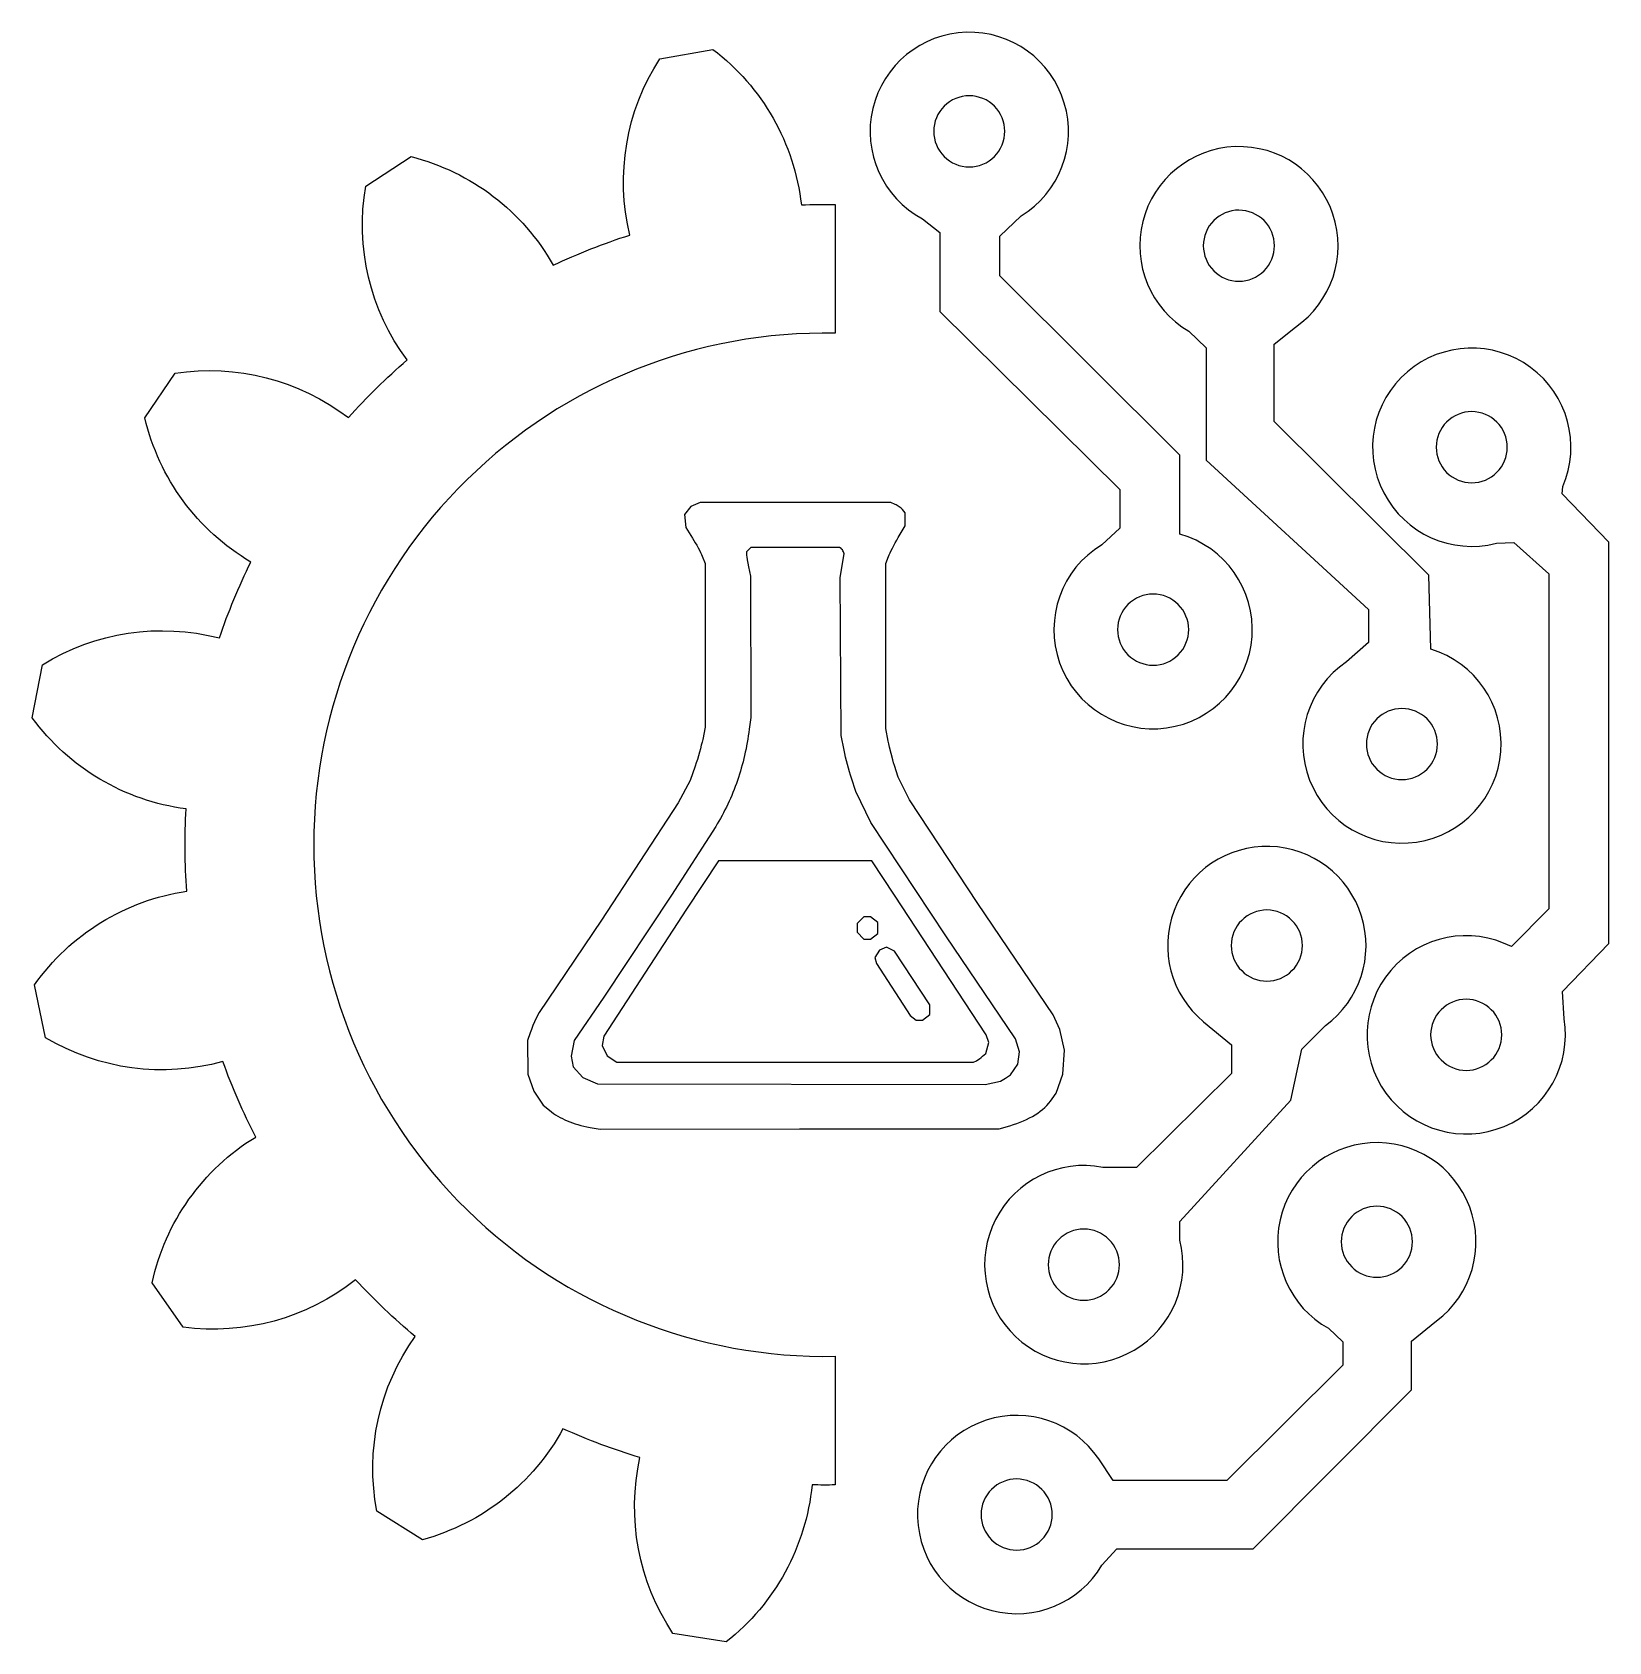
# Model space of a CAD drawing. Header units: millimetres. Extents: x 3.1 to 32.7, y 2.9 to 33.2.
import ezdxf

# ---------------------------------------------------------------- set-up
doc = ezdxf.new("R2010")
doc.units = ezdxf.units.MM
doc.layers.add('LAYER_1', color=18, linetype='Continuous')

msp = doc.modelspace()

# ---------------------------------------------------------------- linework, layer by layer
at = {"color": 7}
for points in [[(21.704, 29.753, 0.768146), (20.675, 33.205, 0.768146), (19.847, 29.699), (20.174, 29.439), (20.174, 27.955), (23.56, 24.608), (23.56, 23.881), (23.218, 23.568, 0.813794), (24.436, 20.127, 0.813794), (24.688, 23.768), (24.688, 25.253), (21.302, 28.627), (21.302, 29.371)], [(18.207, 27.547, 0.419741), (8.407, 17.93, 0.419741), (18.207, 8.313), (18.207, 5.894, -0.009019), (17.773, 5.895, -0.204688), (16.16, 2.945), (15.158, 3.104, -0.204688), (14.539, 6.409, -0.032146), (13.091, 6.951, -0.204688), (10.453, 4.865), (9.593, 5.403, -0.204688), (10.314, 8.687, -0.032146), (9.193, 9.752, -0.204688), (5.951, 8.862), (5.369, 9.694, -0.204688), (7.316, 12.435, -0.032146), (6.7, 13.853, -0.204688), (3.368, 14.301), (3.157, 15.294, -0.204688), (6.02, 17.057, -0.032146), (6.007, 18.603, -0.204688), (3.115, 20.317), (3.309, 21.313, -0.204688), (6.633, 21.817, -0.032146), (7.226, 23.245, -0.204688), (5.233, 25.954), (5.801, 26.795, -0.204688), (9.058, 25.959, -0.032146), (10.161, 27.043, -0.204688), (9.385, 30.314), (10.237, 30.867, -0.204688), (12.908, 28.825, -0.032146), (14.347, 29.391, -0.204688), (14.911, 32.706), (15.911, 32.882, -0.204688), (17.572, 29.959, -0.013189), (18.207, 29.966)], [(20.729, 32.01, 0.414214), (20.061, 31.342, 0.414214), (20.729, 30.673, 0.414214), (21.397, 31.342, 0.414214)], [(26.859, 27.66, 0.749713), (25.726, 31.054, 0.749713), (24.854, 27.584), (25.183, 27.273), (25.183, 25.159), (28.235, 22.352), (28.235, 21.734), (27.817, 21.367, 0.798737), (29.137, 17.98, 0.798737), (29.406, 21.606), (29.364, 22.996), (26.462, 25.885), (26.462, 27.343)], [(25.797, 29.86, 0.414214), (25.128, 29.192, 0.414214), (25.797, 28.523, 0.414214), (26.465, 29.192, 0.414214)], [(31.885, 24.665, 0.794312), (28.963, 26.821, 0.794312), (30.636, 23.598), (30.964, 23.615), (31.621, 23.02), (31.621, 16.723), (30.919, 16.015, 0.789516), (28.561, 13.26, 0.789516), (31.909, 14.654), (31.882, 15.169), (32.749, 16.075), (32.749, 23.617), (31.875, 24.529)], [(30.174, 26.072, 0.414214), (29.505, 25.404, 0.414214), (30.174, 24.735, 0.414214), (30.842, 25.404, 0.414214)], [(24.184, 22.642, 0.414214), (23.516, 21.974, 0.414214), (24.184, 21.305, 0.414214), (24.853, 21.974, 0.414214)], [(28.861, 20.491, 0.414214), (28.192, 19.823, 0.414214), (28.861, 19.155, 0.414214), (29.529, 19.823, 0.414214)], [(24.688, 10.846), (26.77, 13.127), (26.981, 14.088), (27.426, 14.533, 0.713318), (26.376, 17.898, 0.713318), (25.132, 14.6), (25.656, 14.166), (25.656, 13.628), (23.871, 11.865), (23.238, 11.865, 0.751116), (21.602, 8.68, 0.751116), (24.688, 10.495)], [(26.322, 16.703, 0.414214), (25.653, 16.035, 0.414214), (26.322, 15.367, 0.414214), (26.99, 16.035, 0.414214)], [(30.069, 15.024, 0.414214), (29.401, 14.356, 0.414214), (30.069, 13.688, 0.414214), (30.737, 14.356, 0.414214)], [(23.163, 6.382, 0.750789), (19.756, 5.283, 0.750789), (23.222, 4.385), (23.502, 4.691), (26.065, 4.691), (29.041, 7.679), (29.041, 8.594), (29.512, 8.977, 0.745784), (28.264, 12.325, 0.745784), (27.478, 8.839), (27.751, 8.582), (27.751, 8.148), (25.567, 5.98), (23.435, 5.98)], [(28.39, 11.134, 0.414214), (27.721, 10.465, 0.414214), (28.39, 9.797, 0.414214), (29.058, 10.465, 0.414214)], [(22.882, 10.704, 0.414214), (22.213, 10.035, 0.414214), (22.882, 9.367, 0.414214), (23.55, 10.035, 0.414214)], [(21.62, 6.006, 0.414214), (20.951, 5.338, 0.414214), (21.62, 4.669, 0.414214), (22.288, 5.338, 0.414214)]]:
    msp.add_lwpolyline(points, format="xyb", close=True, dxfattribs=at)
at = {"layer": 'LAYER_1', "color": 7}
for points in [[(17.54, 12.586), (21.289, 12.59), (21.49, 12.648), (21.558, 12.668), (21.623, 12.69), (21.686, 12.713), (21.747, 12.738), (21.805, 12.765), (21.861, 12.793), (21.915, 12.822), (21.966, 12.853), (22.015, 12.886), (22.061, 12.92), (22.105, 12.955), (22.147, 12.992), (22.185, 13.03), (22.222, 13.069), (22.255, 13.11), (22.286, 13.152), (22.36, 13.259), (22.49, 13.616), (22.519, 14.068), (22.432, 14.458), (22.303, 14.735), (20.891, 16.825), (19.606, 18.772), (19.389, 19.202), (19.321, 19.421), (19.306, 19.47), (19.29, 19.525), (19.258, 19.645), (19.229, 19.767), (19.216, 19.825), (19.205, 19.877), (19.158, 20.113), (19.158, 23.217), (19.209, 23.349), (19.221, 23.38), (19.239, 23.418), (19.26, 23.461), (19.284, 23.508), (19.31, 23.557), (19.337, 23.607), (19.365, 23.656), (19.393, 23.704), (19.526, 23.927), (19.526, 24.172), (19.474, 24.231), (19.462, 24.244), (19.447, 24.257), (19.43, 24.27), (19.412, 24.283), (19.393, 24.296), (19.374, 24.307), (19.355, 24.318), (19.337, 24.326), (19.252, 24.362), (15.671, 24.362), (15.497, 24.289), (15.378, 24.138), (15.401, 23.896), (15.526, 23.696), (15.552, 23.652), (15.579, 23.607), (15.605, 23.56), (15.631, 23.513), (15.655, 23.468), (15.676, 23.426), (15.694, 23.388), (15.708, 23.356), (15.765, 23.217), (15.765, 20.14), (15.718, 19.91), (15.707, 19.858), (15.692, 19.799), (15.676, 19.735), (15.657, 19.668), (15.638, 19.6), (15.618, 19.533), (15.597, 19.469), (15.578, 19.41), (15.484, 19.14), (15.256, 18.719), (13.816, 16.51), (12.643, 14.775), (12.583, 14.656), (12.556, 14.598), (12.526, 14.529), (12.498, 14.458), (12.474, 14.392), (12.424, 14.247), (12.429, 13.616), (12.544, 13.3), (12.722, 13.031), (12.836, 12.938), (12.874, 12.909), (12.914, 12.88), (12.954, 12.853), (12.995, 12.827), (13.037, 12.803), (13.08, 12.78), (13.125, 12.759), (13.171, 12.738), (13.219, 12.719), (13.269, 12.701), (13.32, 12.684), (13.372, 12.668), (13.427, 12.654), (13.484, 12.64), (13.543, 12.627), (13.604, 12.615), (13.792, 12.581)], [(21.411, 13.544), (21.505, 13.603), (21.644, 13.802), (21.674, 14.037), (21.599, 14.279), (20.285, 16.22), (18.877, 18.351), (18.594, 18.93), (18.514, 19.179), (18.497, 19.235), (18.479, 19.298), (18.441, 19.437), (18.422, 19.508), (18.405, 19.578), (18.39, 19.645), (18.377, 19.705), (18.319, 19.982), (18.3, 22.954), (18.377, 23.396), (18.362, 23.438), (18.354, 23.456), (18.343, 23.474), (18.33, 23.489), (18.324, 23.495), (18.318, 23.5), (18.29, 23.519), (16.623, 23.52), (16.541, 23.437), (16.542, 23.38), (16.543, 23.365), (16.545, 23.344), (16.553, 23.289), (16.566, 23.223), (16.58, 23.152), (16.618, 22.981), (16.62, 20.322), (16.592, 20.1), (16.584, 20.037), (16.575, 19.976), (16.565, 19.914), (16.555, 19.852), (16.544, 19.791), (16.532, 19.731), (16.519, 19.67), (16.506, 19.61), (16.491, 19.55), (16.476, 19.49), (16.461, 19.431), (16.444, 19.372), (16.427, 19.313), (16.409, 19.255), (16.39, 19.197), (16.371, 19.139), (16.351, 19.082), (16.33, 19.025), (16.308, 18.968), (16.286, 18.912), (16.263, 18.857), (16.239, 18.801), (16.215, 18.746), (16.189, 18.692), (16.164, 18.638), (16.137, 18.584), (16.11, 18.531), (16.082, 18.478), (16.053, 18.426), (16.024, 18.374), (15.993, 18.323), (15.963, 18.272), (15.129, 16.983), (13.857, 15.063), (13.305, 14.247), (13.244, 13.957), (13.282, 13.757), (13.463, 13.556), (13.739, 13.432), (21.026, 13.422), (21.316, 13.486)], [(17.454, 13.84), (20.806, 13.84), (20.863, 13.869), (20.89, 13.885), (20.921, 13.906), (20.952, 13.93), (20.98, 13.953), (21.04, 14.007), (21.095, 14.213), (21.044, 14.359), (19.324, 16.983), (18.895, 17.626), (16.014, 17.628), (15.416, 16.72), (13.859, 14.333), (13.826, 14.157), (13.923, 13.959), (14.102, 13.84)], [(19.013, 16.365), (19.013, 16.466), (18.875, 16.575), (18.748, 16.575), (18.619, 16.446), (18.619, 16.284), (18.748, 16.154), (18.875, 16.154), (19.013, 16.263)], [(19.987, 14.83), (19.987, 14.922), (19.326, 15.931), (19.172, 16.006), (19.043, 15.946), (18.955, 15.813), (18.985, 15.694), (19.619, 14.721), (19.73, 14.629), (19.848, 14.629), (19.987, 14.738)]]:
    msp.add_lwpolyline(points, close=True, dxfattribs=at)

doc.saveas('drawing.dxf')
